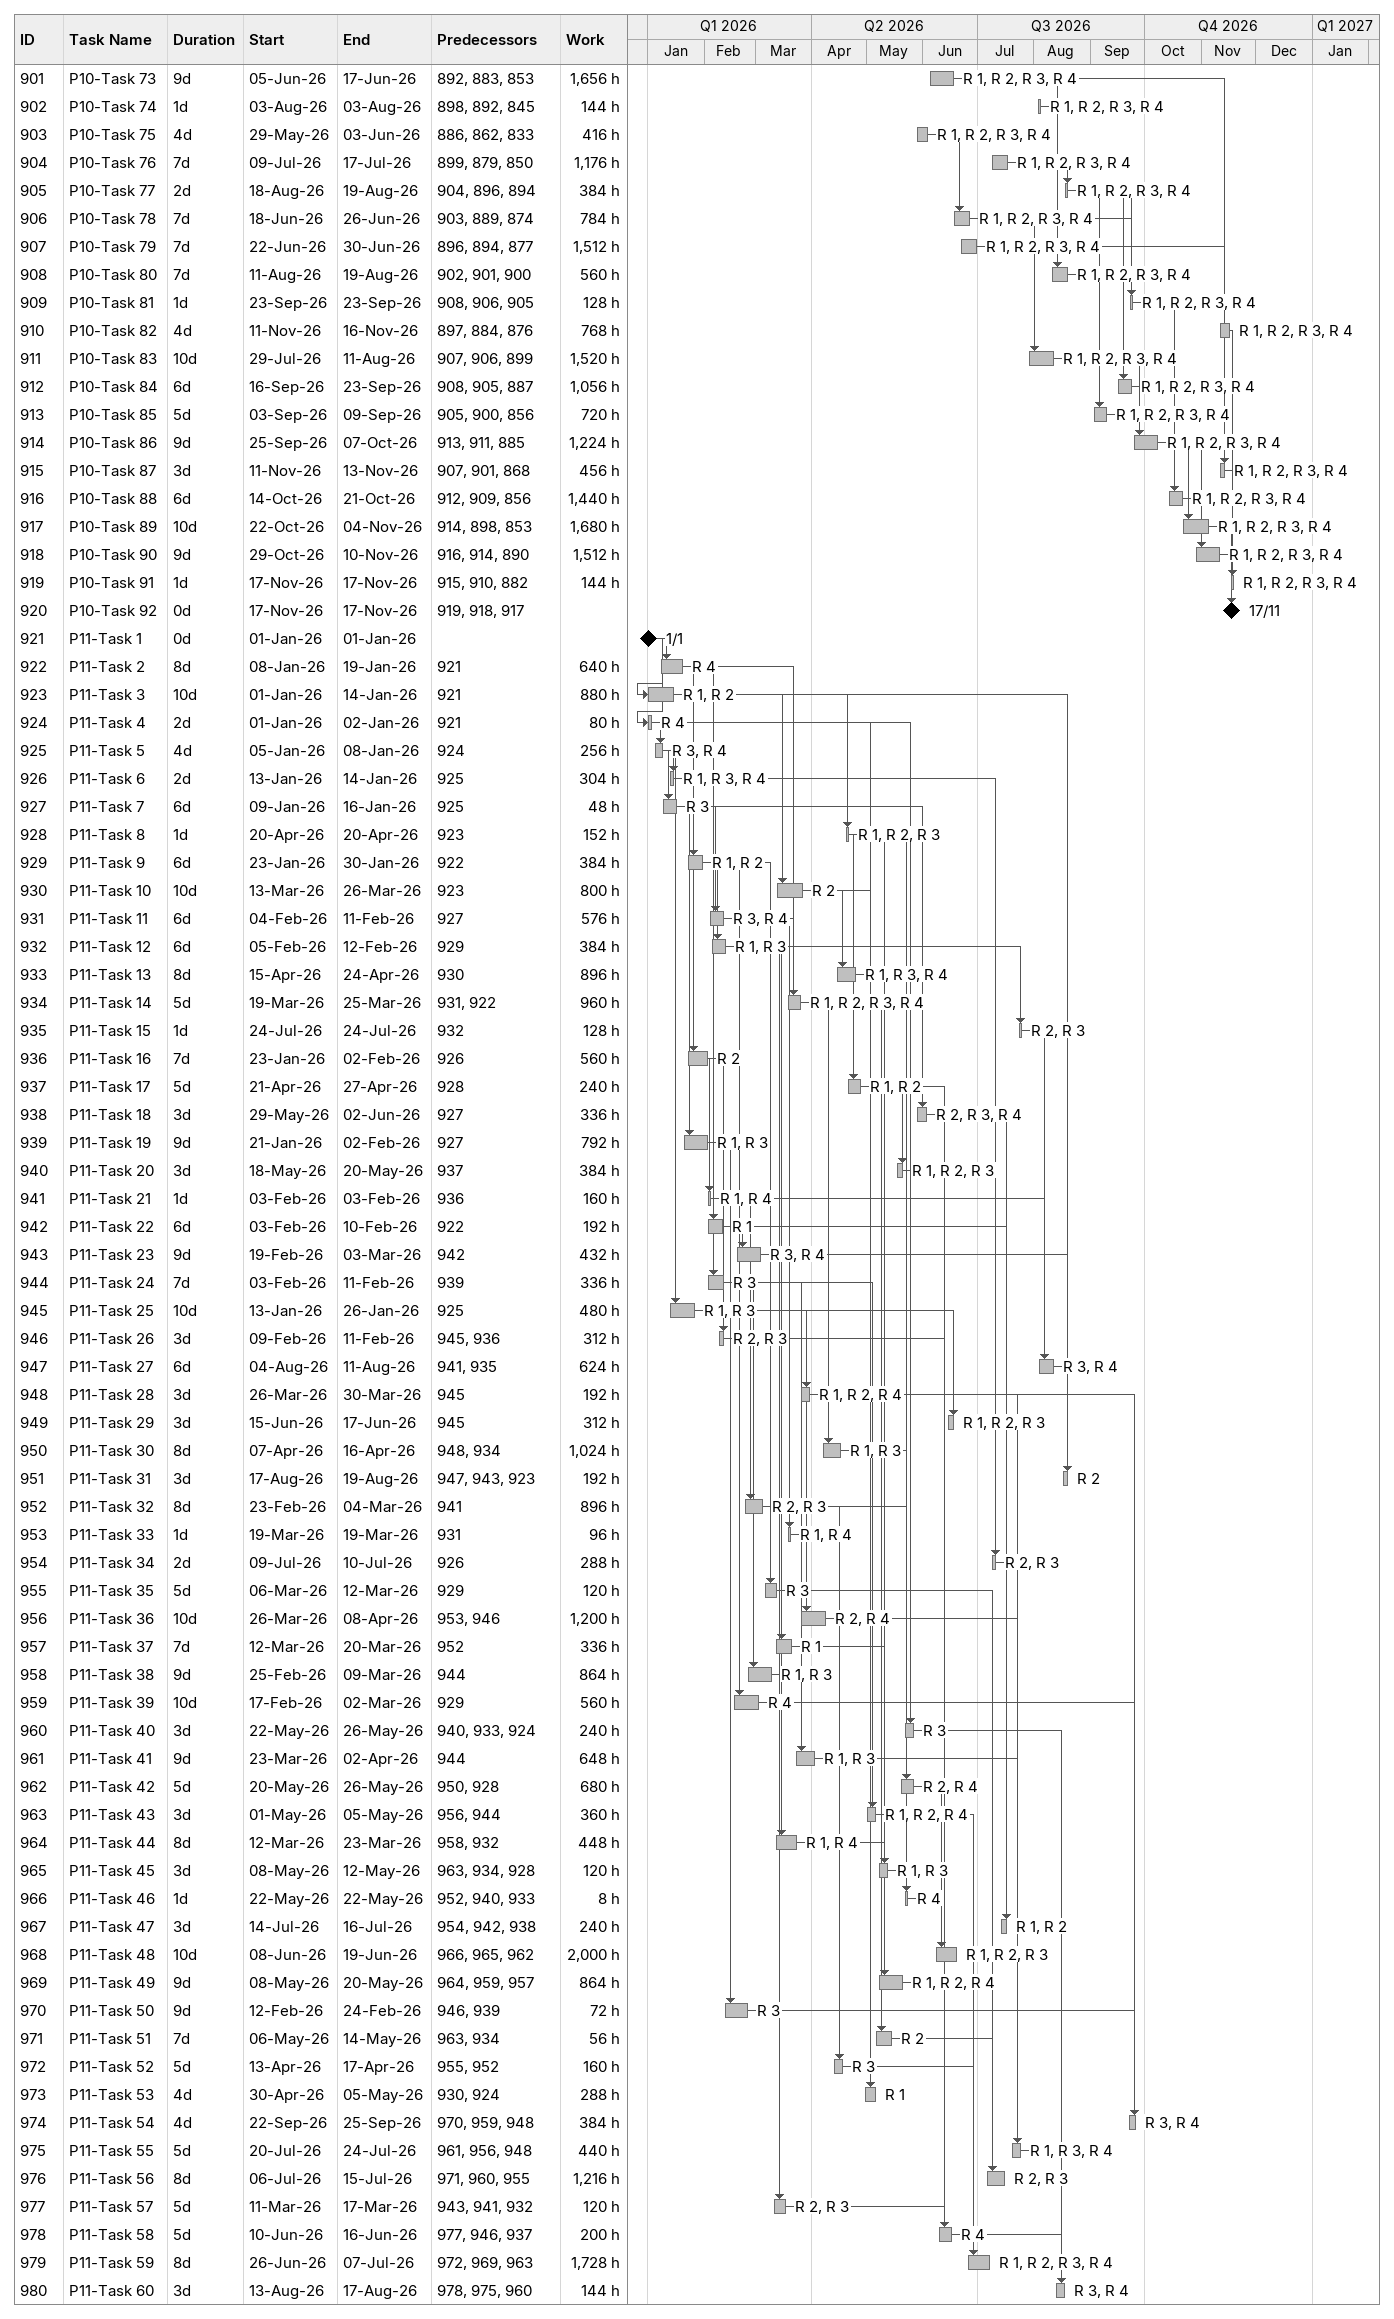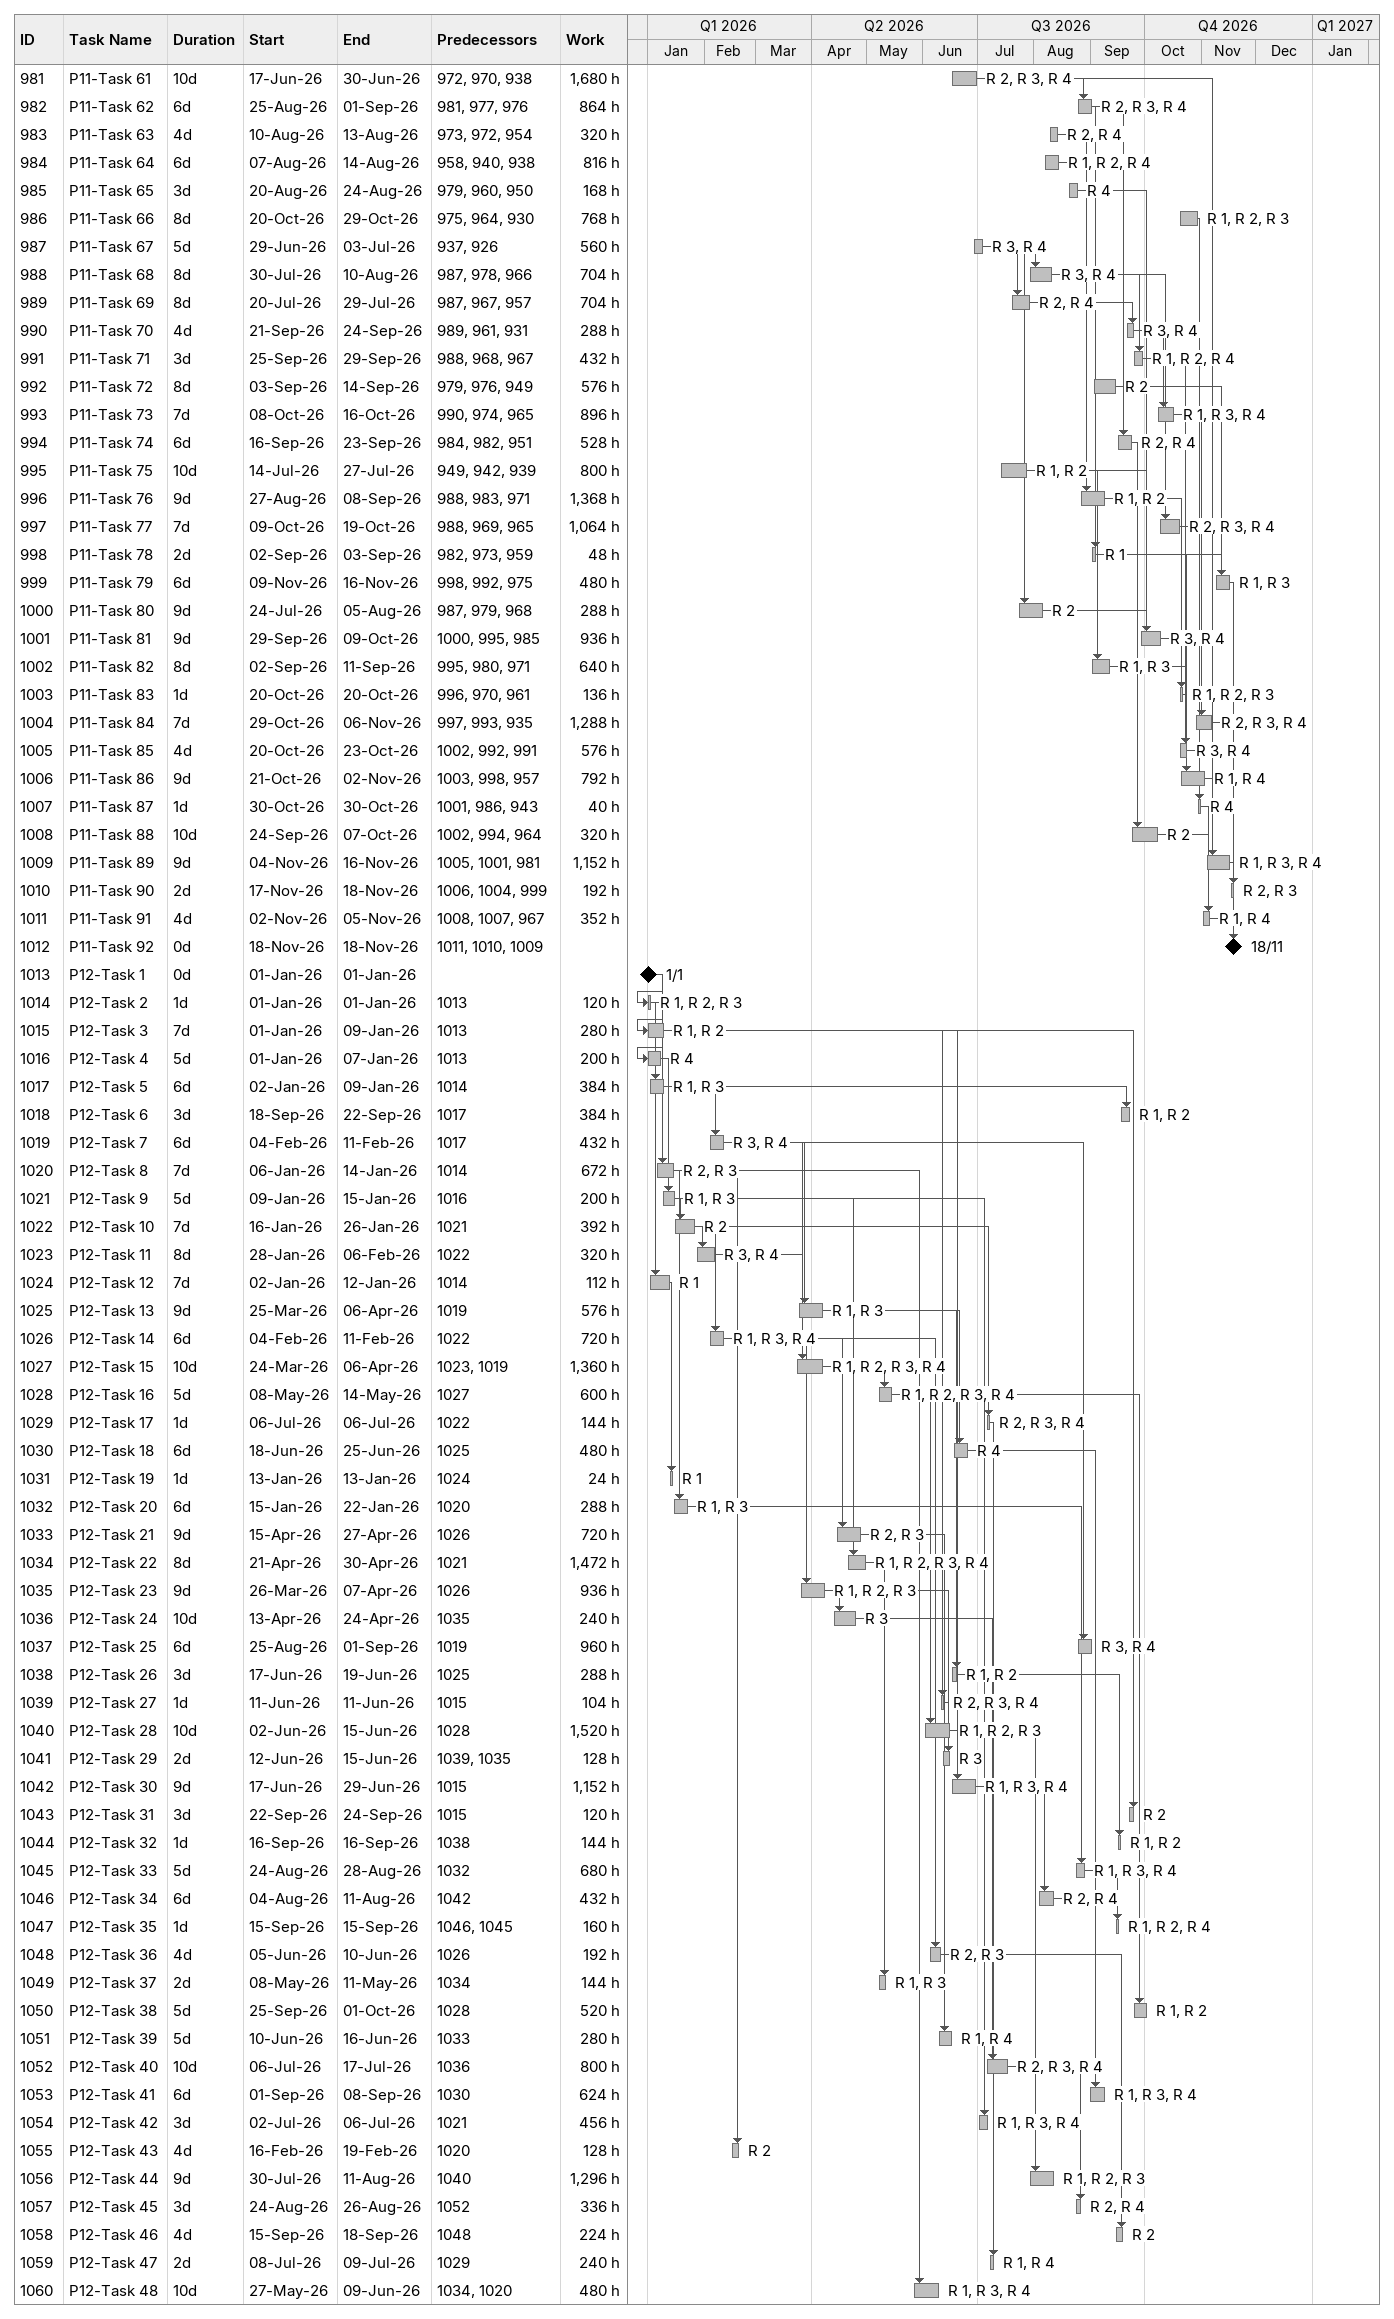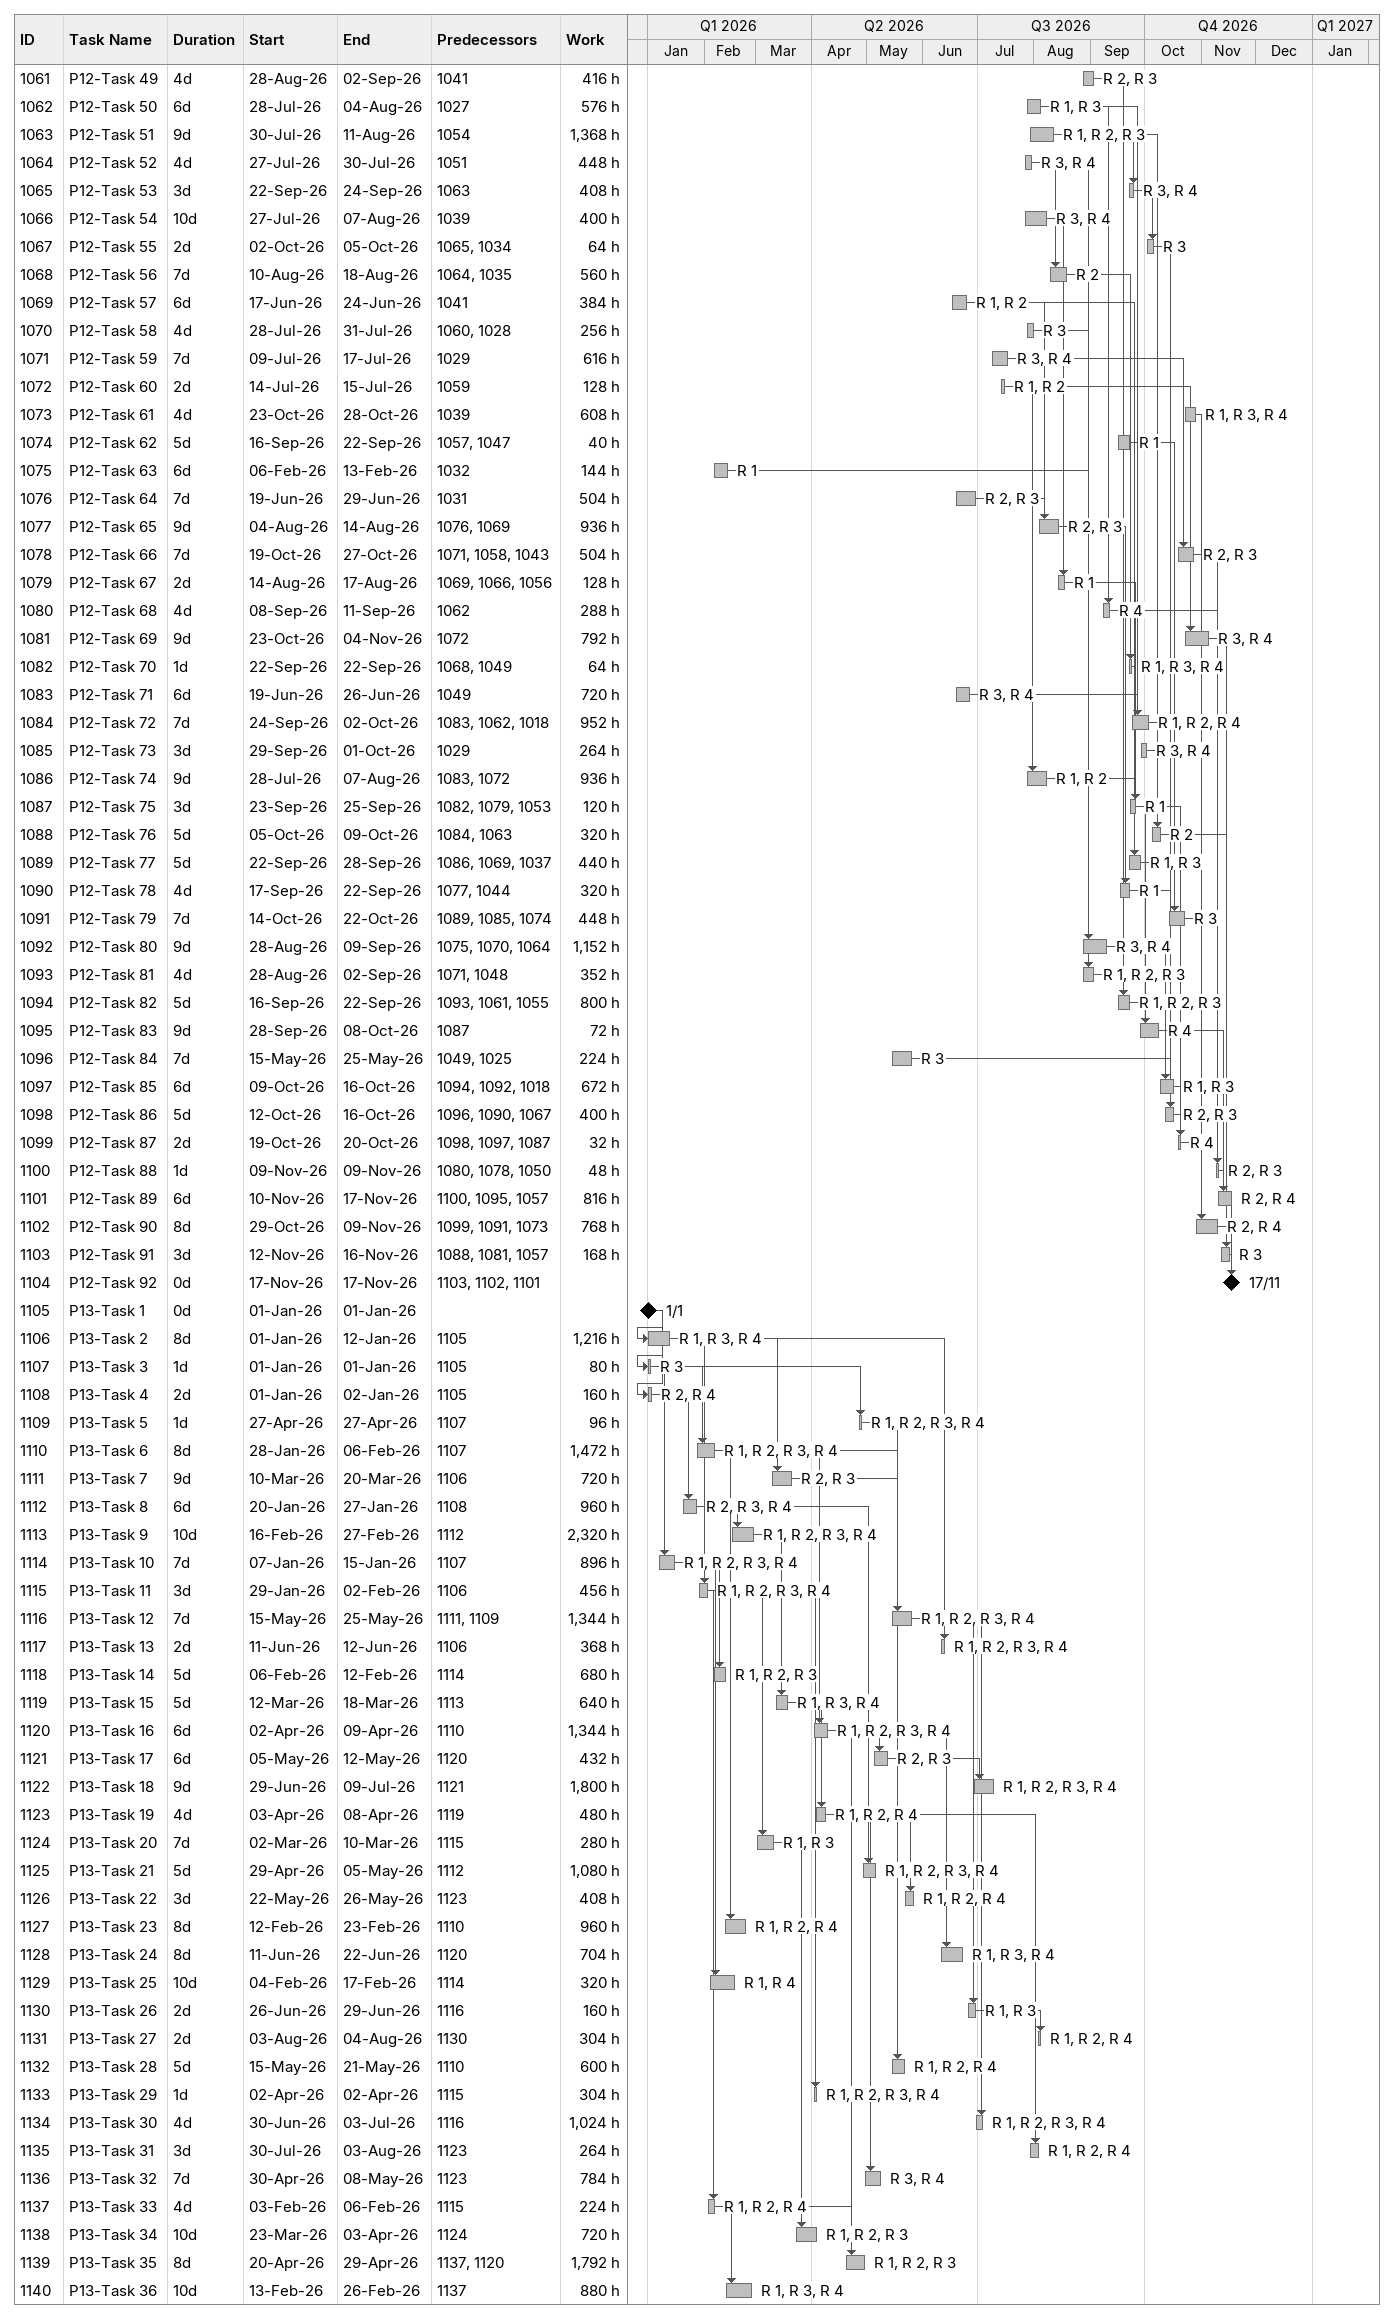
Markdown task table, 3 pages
| ID | Task | Duration | Start | Finish | Predecessors | Resources | Work (h) |
|---|---|---|---|---|---|---|---|
| 901 | P10-Task 73 | 9d | 2026-06-05 | 2026-06-17 | 892, 883, 853 | R 1, R 2, R 3, R 4 | 1656 |
| 902 | P10-Task 74 | 1d | 2026-08-03 | 2026-08-03 | 898, 892, 845 | R 1, R 2, R 3, R 4 | 144 |
| 903 | P10-Task 75 | 4d | 2026-05-29 | 2026-06-03 | 886, 862, 833 | R 1, R 2, R 3, R 4 | 416 |
| 904 | P10-Task 76 | 7d | 2026-07-09 | 2026-07-17 | 899, 879, 850 | R 1, R 2, R 3, R 4 | 1176 |
| 905 | P10-Task 77 | 2d | 2026-08-18 | 2026-08-19 | 904, 896, 894 | R 1, R 2, R 3, R 4 | 384 |
| 906 | P10-Task 78 | 7d | 2026-06-18 | 2026-06-26 | 903, 889, 874 | R 1, R 2, R 3, R 4 | 784 |
| 907 | P10-Task 79 | 7d | 2026-06-22 | 2026-06-30 | 896, 894, 877 | R 1, R 2, R 3, R 4 | 1512 |
| 908 | P10-Task 80 | 7d | 2026-08-11 | 2026-08-19 | 902, 901, 900 | R 1, R 2, R 3, R 4 | 560 |
| 909 | P10-Task 81 | 1d | 2026-09-23 | 2026-09-23 | 908, 906, 905 | R 1, R 2, R 3, R 4 | 128 |
| 910 | P10-Task 82 | 4d | 2026-11-11 | 2026-11-16 | 897, 884, 876 | R 1, R 2, R 3, R 4 | 768 |
| 911 | P10-Task 83 | 10d | 2026-07-29 | 2026-08-11 | 907, 906, 899 | R 1, R 2, R 3, R 4 | 1520 |
| 912 | P10-Task 84 | 6d | 2026-09-16 | 2026-09-23 | 908, 905, 887 | R 1, R 2, R 3, R 4 | 1056 |
| 913 | P10-Task 85 | 5d | 2026-09-03 | 2026-09-09 | 905, 900, 856 | R 1, R 2, R 3, R 4 | 720 |
| 914 | P10-Task 86 | 9d | 2026-09-25 | 2026-10-07 | 913, 911, 885 | R 1, R 2, R 3, R 4 | 1224 |
| 915 | P10-Task 87 | 3d | 2026-11-11 | 2026-11-13 | 907, 901, 868 | R 1, R 2, R 3, R 4 | 456 |
| 916 | P10-Task 88 | 6d | 2026-10-14 | 2026-10-21 | 912, 909, 856 | R 1, R 2, R 3, R 4 | 1440 |
| 917 | P10-Task 89 | 10d | 2026-10-22 | 2026-11-04 | 914, 898, 853 | R 1, R 2, R 3, R 4 | 1680 |
| 918 | P10-Task 90 | 9d | 2026-10-29 | 2026-11-10 | 916, 914, 890 | R 1, R 2, R 3, R 4 | 1512 |
| 919 | P10-Task 91 | 1d | 2026-11-17 | 2026-11-17 | 915, 910, 882 | R 1, R 2, R 3, R 4 | 144 |
| 920 | P10-Task 92 | 0d | 2026-11-17 | 2026-11-17 | 919, 918, 917 |  |  |
| 921 | P11-Task 1 | 0d | 2026-01-01 | 2026-01-01 |  |  |  |
| 922 | P11-Task 2 | 8d | 2026-01-08 | 2026-01-19 | 921 | R 4 | 640 |
| 923 | P11-Task 3 | 10d | 2026-01-01 | 2026-01-14 | 921 | R 1, R 2 | 880 |
| 924 | P11-Task 4 | 2d | 2026-01-01 | 2026-01-02 | 921 | R 4 | 80 |
| 925 | P11-Task 5 | 4d | 2026-01-05 | 2026-01-08 | 924 | R 3, R 4 | 256 |
| 926 | P11-Task 6 | 2d | 2026-01-13 | 2026-01-14 | 925 | R 1, R 3, R 4 | 304 |
| 927 | P11-Task 7 | 6d | 2026-01-09 | 2026-01-16 | 925 | R 3 | 48 |
| 928 | P11-Task 8 | 1d | 2026-04-20 | 2026-04-20 | 923 | R 1, R 2, R 3 | 152 |
| 929 | P11-Task 9 | 6d | 2026-01-23 | 2026-01-30 | 922 | R 1, R 2 | 384 |
| 930 | P11-Task 10 | 10d | 2026-03-13 | 2026-03-26 | 923 | R 2 | 800 |
| 931 | P11-Task 11 | 6d | 2026-02-04 | 2026-02-11 | 927 | R 3, R 4 | 576 |
| 932 | P11-Task 12 | 6d | 2026-02-05 | 2026-02-12 | 929 | R 1, R 3 | 384 |
| 933 | P11-Task 13 | 8d | 2026-04-15 | 2026-04-24 | 930 | R 1, R 3, R 4 | 896 |
| 934 | P11-Task 14 | 5d | 2026-03-19 | 2026-03-25 | 931, 922 | R 1, R 2, R 3, R 4 | 960 |
| 935 | P11-Task 15 | 1d | 2026-07-24 | 2026-07-24 | 932 | R 2, R 3 | 128 |
| 936 | P11-Task 16 | 7d | 2026-01-23 | 2026-02-02 | 926 | R 2 | 560 |
| 937 | P11-Task 17 | 5d | 2026-04-21 | 2026-04-27 | 928 | R 1, R 2 | 240 |
| 938 | P11-Task 18 | 3d | 2026-05-29 | 2026-06-02 | 927 | R 2, R 3, R 4 | 336 |
| 939 | P11-Task 19 | 9d | 2026-01-21 | 2026-02-02 | 927 | R 1, R 3 | 792 |
| 940 | P11-Task 20 | 3d | 2026-05-18 | 2026-05-20 | 937 | R 1, R 2, R 3 | 384 |
| 941 | P11-Task 21 | 1d | 2026-02-03 | 2026-02-03 | 936 | R 1, R 4 | 160 |
| 942 | P11-Task 22 | 6d | 2026-02-03 | 2026-02-10 | 922 | R 1 | 192 |
| 943 | P11-Task 23 | 9d | 2026-02-19 | 2026-03-03 | 942 | R 3, R 4 | 432 |
| 944 | P11-Task 24 | 7d | 2026-02-03 | 2026-02-11 | 939 | R 3 | 336 |
| 945 | P11-Task 25 | 10d | 2026-01-13 | 2026-01-26 | 925 | R 1, R 3 | 480 |
| 946 | P11-Task 26 | 3d | 2026-02-09 | 2026-02-11 | 945, 936 | R 2, R 3 | 312 |
| 947 | P11-Task 27 | 6d | 2026-08-04 | 2026-08-11 | 941, 935 | R 3, R 4 | 624 |
| 948 | P11-Task 28 | 3d | 2026-03-26 | 2026-03-30 | 945 | R 1, R 2, R 4 | 192 |
| 949 | P11-Task 29 | 3d | 2026-06-15 | 2026-06-17 | 945 | R 1, R 2, R 3 | 312 |
| 950 | P11-Task 30 | 8d | 2026-04-07 | 2026-04-16 | 948, 934 | R 1, R 3 | 1024 |
| 951 | P11-Task 31 | 3d | 2026-08-17 | 2026-08-19 | 947, 943, 923 | R 2 | 192 |
| 952 | P11-Task 32 | 8d | 2026-02-23 | 2026-03-04 | 941 | R 2, R 3 | 896 |
| 953 | P11-Task 33 | 1d | 2026-03-19 | 2026-03-19 | 931 | R 1, R 4 | 96 |
| 954 | P11-Task 34 | 2d | 2026-07-09 | 2026-07-10 | 926 | R 2, R 3 | 288 |
| 955 | P11-Task 35 | 5d | 2026-03-06 | 2026-03-12 | 929 | R 3 | 120 |
| 956 | P11-Task 36 | 10d | 2026-03-26 | 2026-04-08 | 953, 946 | R 2, R 4 | 1200 |
| 957 | P11-Task 37 | 7d | 2026-03-12 | 2026-03-20 | 952 | R 1 | 336 |
| 958 | P11-Task 38 | 9d | 2026-02-25 | 2026-03-09 | 944 | R 1, R 3 | 864 |
| 959 | P11-Task 39 | 10d | 2026-02-17 | 2026-03-02 | 929 | R 4 | 560 |
| 960 | P11-Task 40 | 3d | 2026-05-22 | 2026-05-26 | 940, 933, 924 | R 3 | 240 |
| 961 | P11-Task 41 | 9d | 2026-03-23 | 2026-04-02 | 944 | R 1, R 3 | 648 |
| 962 | P11-Task 42 | 5d | 2026-05-20 | 2026-05-26 | 950, 928 | R 2, R 4 | 680 |
| 963 | P11-Task 43 | 3d | 2026-05-01 | 2026-05-05 | 956, 944 | R 1, R 2, R 4 | 360 |
| 964 | P11-Task 44 | 8d | 2026-03-12 | 2026-03-23 | 958, 932 | R 1, R 4 | 448 |
| 965 | P11-Task 45 | 3d | 2026-05-08 | 2026-05-12 | 963, 934, 928 | R 1, R 3 | 120 |
| 966 | P11-Task 46 | 1d | 2026-05-22 | 2026-05-22 | 952, 940, 933 | R 4 | 8 |
| 967 | P11-Task 47 | 3d | 2026-07-14 | 2026-07-16 | 954, 942, 938 | R 1, R 2 | 240 |
| 968 | P11-Task 48 | 10d | 2026-06-08 | 2026-06-19 | 966, 965, 962 | R 1, R 2, R 3 | 2000 |
| 969 | P11-Task 49 | 9d | 2026-05-08 | 2026-05-20 | 964, 959, 957 | R 1, R 2, R 4 | 864 |
| 970 | P11-Task 50 | 9d | 2026-02-12 | 2026-02-24 | 946, 939 | R 3 | 72 |
| 971 | P11-Task 51 | 7d | 2026-05-06 | 2026-05-14 | 963, 934 | R 2 | 56 |
| 972 | P11-Task 52 | 5d | 2026-04-13 | 2026-04-17 | 955, 952 | R 3 | 160 |
| 973 | P11-Task 53 | 4d | 2026-04-30 | 2026-05-05 | 930, 924 | R 1 | 288 |
| 974 | P11-Task 54 | 4d | 2026-09-22 | 2026-09-25 | 970, 959, 948 | R 3, R 4 | 384 |
| 975 | P11-Task 55 | 5d | 2026-07-20 | 2026-07-24 | 961, 956, 948 | R 1, R 3, R 4 | 440 |
| 976 | P11-Task 56 | 8d | 2026-07-06 | 2026-07-15 | 971, 960, 955 | R 2, R 3 | 1216 |
| 977 | P11-Task 57 | 5d | 2026-03-11 | 2026-03-17 | 943, 941, 932 | R 2, R 3 | 120 |
| 978 | P11-Task 58 | 5d | 2026-06-10 | 2026-06-16 | 977, 946, 937 | R 4 | 200 |
| 979 | P11-Task 59 | 8d | 2026-06-26 | 2026-07-07 | 972, 969, 963 | R 1, R 2, R 3, R 4 | 1728 |
| 980 | P11-Task 60 | 3d | 2026-08-13 | 2026-08-17 | 978, 975, 960 | R 3, R 4 | 144 |
| 981 | P11-Task 61 | 10d | 2026-06-17 | 2026-06-30 | 972, 970, 938 | R 2, R 3, R 4 | 1680 |
| 982 | P11-Task 62 | 6d | 2026-08-25 | 2026-09-01 | 981, 977, 976 | R 2, R 3, R 4 | 864 |
| 983 | P11-Task 63 | 4d | 2026-08-10 | 2026-08-13 | 973, 972, 954 | R 2, R 4 | 320 |
| 984 | P11-Task 64 | 6d | 2026-08-07 | 2026-08-14 | 958, 940, 938 | R 1, R 2, R 4 | 816 |
| 985 | P11-Task 65 | 3d | 2026-08-20 | 2026-08-24 | 979, 960, 950 | R 4 | 168 |
| 986 | P11-Task 66 | 8d | 2026-10-20 | 2026-10-29 | 975, 964, 930 | R 1, R 2, R 3 | 768 |
| 987 | P11-Task 67 | 5d | 2026-06-29 | 2026-07-03 | 937, 926 | R 3, R 4 | 560 |
| 988 | P11-Task 68 | 8d | 2026-07-30 | 2026-08-10 | 987, 978, 966 | R 3, R 4 | 704 |
| 989 | P11-Task 69 | 8d | 2026-07-20 | 2026-07-29 | 987, 967, 957 | R 2, R 4 | 704 |
| 990 | P11-Task 70 | 4d | 2026-09-21 | 2026-09-24 | 989, 961, 931 | R 3, R 4 | 288 |
| 991 | P11-Task 71 | 3d | 2026-09-25 | 2026-09-29 | 988, 968, 967 | R 1, R 2, R 4 | 432 |
| 992 | P11-Task 72 | 8d | 2026-09-03 | 2026-09-14 | 979, 976, 949 | R 2 | 576 |
| 993 | P11-Task 73 | 7d | 2026-10-08 | 2026-10-16 | 990, 974, 965 | R 1, R 3, R 4 | 896 |
| 994 | P11-Task 74 | 6d | 2026-09-16 | 2026-09-23 | 984, 982, 951 | R 2, R 4 | 528 |
| 995 | P11-Task 75 | 10d | 2026-07-14 | 2026-07-27 | 949, 942, 939 | R 1, R 2 | 800 |
| 996 | P11-Task 76 | 9d | 2026-08-27 | 2026-09-08 | 988, 983, 971 | R 1, R 2 | 1368 |
| 997 | P11-Task 77 | 7d | 2026-10-09 | 2026-10-19 | 988, 969, 965 | R 2, R 3, R 4 | 1064 |
| 998 | P11-Task 78 | 2d | 2026-09-02 | 2026-09-03 | 982, 973, 959 | R 1 | 48 |
| 999 | P11-Task 79 | 6d | 2026-11-09 | 2026-11-16 | 998, 992, 975 | R 1, R 3 | 480 |
| 1000 | P11-Task 80 | 9d | 2026-07-24 | 2026-08-05 | 987, 979, 968 | R 2 | 288 |
| 1001 | P11-Task 81 | 9d | 2026-09-29 | 2026-10-09 | 1000, 995, 985 | R 3, R 4 | 936 |
| 1002 | P11-Task 82 | 8d | 2026-09-02 | 2026-09-11 | 995, 980, 971 | R 1, R 3 | 640 |
| 1003 | P11-Task 83 | 1d | 2026-10-20 | 2026-10-20 | 996, 970, 961 | R 1, R 2, R 3 | 136 |
| 1004 | P11-Task 84 | 7d | 2026-10-29 | 2026-11-06 | 997, 993, 935 | R 2, R 3, R 4 | 1288 |
| 1005 | P11-Task 85 | 4d | 2026-10-20 | 2026-10-23 | 1002, 992, 991 | R 3, R 4 | 576 |
| 1006 | P11-Task 86 | 9d | 2026-10-21 | 2026-11-02 | 1003, 998, 957 | R 1, R 4 | 792 |
| 1007 | P11-Task 87 | 1d | 2026-10-30 | 2026-10-30 | 1001, 986, 943 | R 4 | 40 |
| 1008 | P11-Task 88 | 10d | 2026-09-24 | 2026-10-07 | 1002, 994, 964 | R 2 | 320 |
| 1009 | P11-Task 89 | 9d | 2026-11-04 | 2026-11-16 | 1005, 1001, 981 | R 1, R 3, R 4 | 1152 |
| 1010 | P11-Task 90 | 2d | 2026-11-17 | 2026-11-18 | 1006, 1004, 999 | R 2, R 3 | 192 |
| 1011 | P11-Task 91 | 4d | 2026-11-02 | 2026-11-05 | 1008, 1007, 967 | R 1, R 4 | 352 |
| 1012 | P11-Task 92 | 0d | 2026-11-18 | 2026-11-18 | 1011, 1010, 1009 |  |  |
| 1013 | P12-Task 1 | 0d | 2026-01-01 | 2026-01-01 |  |  |  |
| 1014 | P12-Task 2 | 1d | 2026-01-01 | 2026-01-01 | 1013 | R 1, R 2, R 3 | 120 |
| 1015 | P12-Task 3 | 7d | 2026-01-01 | 2026-01-09 | 1013 | R 1, R 2 | 280 |
| 1016 | P12-Task 4 | 5d | 2026-01-01 | 2026-01-07 | 1013 | R 4 | 200 |
| 1017 | P12-Task 5 | 6d | 2026-01-02 | 2026-01-09 | 1014 | R 1, R 3 | 384 |
| 1018 | P12-Task 6 | 3d | 2026-09-18 | 2026-09-22 | 1017 | R 1, R 2 | 384 |
| 1019 | P12-Task 7 | 6d | 2026-02-04 | 2026-02-11 | 1017 | R 3, R 4 | 432 |
| 1020 | P12-Task 8 | 7d | 2026-01-06 | 2026-01-14 | 1014 | R 2, R 3 | 672 |
| 1021 | P12-Task 9 | 5d | 2026-01-09 | 2026-01-15 | 1016 | R 1, R 3 | 200 |
| 1022 | P12-Task 10 | 7d | 2026-01-16 | 2026-01-26 | 1021 | R 2 | 392 |
| 1023 | P12-Task 11 | 8d | 2026-01-28 | 2026-02-06 | 1022 | R 3, R 4 | 320 |
| 1024 | P12-Task 12 | 7d | 2026-01-02 | 2026-01-12 | 1014 | R 1 | 112 |
| 1025 | P12-Task 13 | 9d | 2026-03-25 | 2026-04-06 | 1019 | R 1, R 3 | 576 |
| 1026 | P12-Task 14 | 6d | 2026-02-04 | 2026-02-11 | 1022 | R 1, R 3, R 4 | 720 |
| 1027 | P12-Task 15 | 10d | 2026-03-24 | 2026-04-06 | 1023, 1019 | R 1, R 2, R 3, R 4 | 1360 |
| 1028 | P12-Task 16 | 5d | 2026-05-08 | 2026-05-14 | 1027 | R 1, R 2, R 3, R 4 | 600 |
| 1029 | P12-Task 17 | 1d | 2026-07-06 | 2026-07-06 | 1022 | R 2, R 3, R 4 | 144 |
| 1030 | P12-Task 18 | 6d | 2026-06-18 | 2026-06-25 | 1025 | R 4 | 480 |
| 1031 | P12-Task 19 | 1d | 2026-01-13 | 2026-01-13 | 1024 | R 1 | 24 |
| 1032 | P12-Task 20 | 6d | 2026-01-15 | 2026-01-22 | 1020 | R 1, R 3 | 288 |
| 1033 | P12-Task 21 | 9d | 2026-04-15 | 2026-04-27 | 1026 | R 2, R 3 | 720 |
| 1034 | P12-Task 22 | 8d | 2026-04-21 | 2026-04-30 | 1021 | R 1, R 2, R 3, R 4 | 1472 |
| 1035 | P12-Task 23 | 9d | 2026-03-26 | 2026-04-07 | 1026 | R 1, R 2, R 3 | 936 |
| 1036 | P12-Task 24 | 10d | 2026-04-13 | 2026-04-24 | 1035 | R 3 | 240 |
| 1037 | P12-Task 25 | 6d | 2026-08-25 | 2026-09-01 | 1019 | R 3, R 4 | 960 |
| 1038 | P12-Task 26 | 3d | 2026-06-17 | 2026-06-19 | 1025 | R 1, R 2 | 288 |
| 1039 | P12-Task 27 | 1d | 2026-06-11 | 2026-06-11 | 1015 | R 2, R 3, R 4 | 104 |
| 1040 | P12-Task 28 | 10d | 2026-06-02 | 2026-06-15 | 1028 | R 1, R 2, R 3 | 1520 |
| 1041 | P12-Task 29 | 2d | 2026-06-12 | 2026-06-15 | 1039, 1035 | R 3 | 128 |
| 1042 | P12-Task 30 | 9d | 2026-06-17 | 2026-06-29 | 1015 | R 1, R 3, R 4 | 1152 |
| 1043 | P12-Task 31 | 3d | 2026-09-22 | 2026-09-24 | 1015 | R 2 | 120 |
| 1044 | P12-Task 32 | 1d | 2026-09-16 | 2026-09-16 | 1038 | R 1, R 2 | 144 |
| 1045 | P12-Task 33 | 5d | 2026-08-24 | 2026-08-28 | 1032 | R 1, R 3, R 4 | 680 |
| 1046 | P12-Task 34 | 6d | 2026-08-04 | 2026-08-11 | 1042 | R 2, R 4 | 432 |
| 1047 | P12-Task 35 | 1d | 2026-09-15 | 2026-09-15 | 1046, 1045 | R 1, R 2, R 4 | 160 |
| 1048 | P12-Task 36 | 4d | 2026-06-05 | 2026-06-10 | 1026 | R 2, R 3 | 192 |
| 1049 | P12-Task 37 | 2d | 2026-05-08 | 2026-05-11 | 1034 | R 1, R 3 | 144 |
| 1050 | P12-Task 38 | 5d | 2026-09-25 | 2026-10-01 | 1028 | R 1, R 2 | 520 |
| 1051 | P12-Task 39 | 5d | 2026-06-10 | 2026-06-16 | 1033 | R 1, R 4 | 280 |
| 1052 | P12-Task 40 | 10d | 2026-07-06 | 2026-07-17 | 1036 | R 2, R 3, R 4 | 800 |
| 1053 | P12-Task 41 | 6d | 2026-09-01 | 2026-09-08 | 1030 | R 1, R 3, R 4 | 624 |
| 1054 | P12-Task 42 | 3d | 2026-07-02 | 2026-07-06 | 1021 | R 1, R 3, R 4 | 456 |
| 1055 | P12-Task 43 | 4d | 2026-02-16 | 2026-02-19 | 1020 | R 2 | 128 |
| 1056 | P12-Task 44 | 9d | 2026-07-30 | 2026-08-11 | 1040 | R 1, R 2, R 3 | 1296 |
| 1057 | P12-Task 45 | 3d | 2026-08-24 | 2026-08-26 | 1052 | R 2, R 4 | 336 |
| 1058 | P12-Task 46 | 4d | 2026-09-15 | 2026-09-18 | 1048 | R 2 | 224 |
| 1059 | P12-Task 47 | 2d | 2026-07-08 | 2026-07-09 | 1029 | R 1, R 4 | 240 |
| 1060 | P12-Task 48 | 10d | 2026-05-27 | 2026-06-09 | 1034, 1020 | R 1, R 3, R 4 | 480 |
| 1061 | P12-Task 49 | 4d | 2026-08-28 | 2026-09-02 | 1041 | R 2, R 3 | 416 |
| 1062 | P12-Task 50 | 6d | 2026-07-28 | 2026-08-04 | 1027 | R 1, R 3 | 576 |
| 1063 | P12-Task 51 | 9d | 2026-07-30 | 2026-08-11 | 1054 | R 1, R 2, R 3 | 1368 |
| 1064 | P12-Task 52 | 4d | 2026-07-27 | 2026-07-30 | 1051 | R 3, R 4 | 448 |
| 1065 | P12-Task 53 | 3d | 2026-09-22 | 2026-09-24 | 1063 | R 3, R 4 | 408 |
| 1066 | P12-Task 54 | 10d | 2026-07-27 | 2026-08-07 | 1039 | R 3, R 4 | 400 |
| 1067 | P12-Task 55 | 2d | 2026-10-02 | 2026-10-05 | 1065, 1034 | R 3 | 64 |
| 1068 | P12-Task 56 | 7d | 2026-08-10 | 2026-08-18 | 1064, 1035 | R 2 | 560 |
| 1069 | P12-Task 57 | 6d | 2026-06-17 | 2026-06-24 | 1041 | R 1, R 2 | 384 |
| 1070 | P12-Task 58 | 4d | 2026-07-28 | 2026-07-31 | 1060, 1028 | R 3 | 256 |
| 1071 | P12-Task 59 | 7d | 2026-07-09 | 2026-07-17 | 1029 | R 3, R 4 | 616 |
| 1072 | P12-Task 60 | 2d | 2026-07-14 | 2026-07-15 | 1059 | R 1, R 2 | 128 |
| 1073 | P12-Task 61 | 4d | 2026-10-23 | 2026-10-28 | 1039 | R 1, R 3, R 4 | 608 |
| 1074 | P12-Task 62 | 5d | 2026-09-16 | 2026-09-22 | 1057, 1047 | R 1 | 40 |
| 1075 | P12-Task 63 | 6d | 2026-02-06 | 2026-02-13 | 1032 | R 1 | 144 |
| 1076 | P12-Task 64 | 7d | 2026-06-19 | 2026-06-29 | 1031 | R 2, R 3 | 504 |
| 1077 | P12-Task 65 | 9d | 2026-08-04 | 2026-08-14 | 1076, 1069 | R 2, R 3 | 936 |
| 1078 | P12-Task 66 | 7d | 2026-10-19 | 2026-10-27 | 1071, 1058, 1043 | R 2, R 3 | 504 |
| 1079 | P12-Task 67 | 2d | 2026-08-14 | 2026-08-17 | 1069, 1066, 1056 | R 1 | 128 |
| 1080 | P12-Task 68 | 4d | 2026-09-08 | 2026-09-11 | 1062 | R 4 | 288 |
| 1081 | P12-Task 69 | 9d | 2026-10-23 | 2026-11-04 | 1072 | R 3, R 4 | 792 |
| 1082 | P12-Task 70 | 1d | 2026-09-22 | 2026-09-22 | 1068, 1049 | R 1, R 3, R 4 | 64 |
| 1083 | P12-Task 71 | 6d | 2026-06-19 | 2026-06-26 | 1049 | R 3, R 4 | 720 |
| 1084 | P12-Task 72 | 7d | 2026-09-24 | 2026-10-02 | 1083, 1062, 1018 | R 1, R 2, R 4 | 952 |
| 1085 | P12-Task 73 | 3d | 2026-09-29 | 2026-10-01 | 1029 | R 3, R 4 | 264 |
| 1086 | P12-Task 74 | 9d | 2026-07-28 | 2026-08-07 | 1083, 1072 | R 1, R 2 | 936 |
| 1087 | P12-Task 75 | 3d | 2026-09-23 | 2026-09-25 | 1082, 1079, 1053 | R 1 | 120 |
| 1088 | P12-Task 76 | 5d | 2026-10-05 | 2026-10-09 | 1084, 1063 | R 2 | 320 |
| 1089 | P12-Task 77 | 5d | 2026-09-22 | 2026-09-28 | 1086, 1069, 1037 | R 1, R 3 | 440 |
| 1090 | P12-Task 78 | 4d | 2026-09-17 | 2026-09-22 | 1077, 1044 | R 1 | 320 |
| 1091 | P12-Task 79 | 7d | 2026-10-14 | 2026-10-22 | 1089, 1085, 1074 | R 3 | 448 |
| 1092 | P12-Task 80 | 9d | 2026-08-28 | 2026-09-09 | 1075, 1070, 1064 | R 3, R 4 | 1152 |
| 1093 | P12-Task 81 | 4d | 2026-08-28 | 2026-09-02 | 1071, 1048 | R 1, R 2, R 3 | 352 |
| 1094 | P12-Task 82 | 5d | 2026-09-16 | 2026-09-22 | 1093, 1061, 1055 | R 1, R 2, R 3 | 800 |
| 1095 | P12-Task 83 | 9d | 2026-09-28 | 2026-10-08 | 1087 | R 4 | 72 |
| 1096 | P12-Task 84 | 7d | 2026-05-15 | 2026-05-25 | 1049, 1025 | R 3 | 224 |
| 1097 | P12-Task 85 | 6d | 2026-10-09 | 2026-10-16 | 1094, 1092, 1018 | R 1, R 3 | 672 |
| 1098 | P12-Task 86 | 5d | 2026-10-12 | 2026-10-16 | 1096, 1090, 1067 | R 2, R 3 | 400 |
| 1099 | P12-Task 87 | 2d | 2026-10-19 | 2026-10-20 | 1098, 1097, 1087 | R 4 | 32 |
| 1100 | P12-Task 88 | 1d | 2026-11-09 | 2026-11-09 | 1080, 1078, 1050 | R 2, R 3 | 48 |
| 1101 | P12-Task 89 | 6d | 2026-11-10 | 2026-11-17 | 1100, 1095, 1057 | R 2, R 4 | 816 |
| 1102 | P12-Task 90 | 8d | 2026-10-29 | 2026-11-09 | 1099, 1091, 1073 | R 2, R 4 | 768 |
| 1103 | P12-Task 91 | 3d | 2026-11-12 | 2026-11-16 | 1088, 1081, 1057 | R 3 | 168 |
| 1104 | P12-Task 92 | 0d | 2026-11-17 | 2026-11-17 | 1103, 1102, 1101 |  |  |
| 1105 | P13-Task 1 | 0d | 2026-01-01 | 2026-01-01 |  |  |  |
| 1106 | P13-Task 2 | 8d | 2026-01-01 | 2026-01-12 | 1105 | R 1, R 3, R 4 | 1216 |
| 1107 | P13-Task 3 | 1d | 2026-01-01 | 2026-01-01 | 1105 | R 3 | 80 |
| 1108 | P13-Task 4 | 2d | 2026-01-01 | 2026-01-02 | 1105 | R 2, R 4 | 160 |
| 1109 | P13-Task 5 | 1d | 2026-04-27 | 2026-04-27 | 1107 | R 1, R 2, R 3, R 4 | 96 |
| 1110 | P13-Task 6 | 8d | 2026-01-28 | 2026-02-06 | 1107 | R 1, R 2, R 3, R 4 | 1472 |
| 1111 | P13-Task 7 | 9d | 2026-03-10 | 2026-03-20 | 1106 | R 2, R 3 | 720 |
| 1112 | P13-Task 8 | 6d | 2026-01-20 | 2026-01-27 | 1108 | R 2, R 3, R 4 | 960 |
| 1113 | P13-Task 9 | 10d | 2026-02-16 | 2026-02-27 | 1112 | R 1, R 2, R 3, R 4 | 2320 |
| 1114 | P13-Task 10 | 7d | 2026-01-07 | 2026-01-15 | 1107 | R 1, R 2, R 3, R 4 | 896 |
| 1115 | P13-Task 11 | 3d | 2026-01-29 | 2026-02-02 | 1106 | R 1, R 2, R 3, R 4 | 456 |
| 1116 | P13-Task 12 | 7d | 2026-05-15 | 2026-05-25 | 1111, 1109 | R 1, R 2, R 3, R 4 | 1344 |
| 1117 | P13-Task 13 | 2d | 2026-06-11 | 2026-06-12 | 1106 | R 1, R 2, R 3, R 4 | 368 |
| 1118 | P13-Task 14 | 5d | 2026-02-06 | 2026-02-12 | 1114 | R 1, R 2, R 3 | 680 |
| 1119 | P13-Task 15 | 5d | 2026-03-12 | 2026-03-18 | 1113 | R 1, R 3, R 4 | 640 |
| 1120 | P13-Task 16 | 6d | 2026-04-02 | 2026-04-09 | 1110 | R 1, R 2, R 3, R 4 | 1344 |
| 1121 | P13-Task 17 | 6d | 2026-05-05 | 2026-05-12 | 1120 | R 2, R 3 | 432 |
| 1122 | P13-Task 18 | 9d | 2026-06-29 | 2026-07-09 | 1121 | R 1, R 2, R 3, R 4 | 1800 |
| 1123 | P13-Task 19 | 4d | 2026-04-03 | 2026-04-08 | 1119 | R 1, R 2, R 4 | 480 |
| 1124 | P13-Task 20 | 7d | 2026-03-02 | 2026-03-10 | 1115 | R 1, R 3 | 280 |
| 1125 | P13-Task 21 | 5d | 2026-04-29 | 2026-05-05 | 1112 | R 1, R 2, R 3, R 4 | 1080 |
| 1126 | P13-Task 22 | 3d | 2026-05-22 | 2026-05-26 | 1123 | R 1, R 2, R 4 | 408 |
| 1127 | P13-Task 23 | 8d | 2026-02-12 | 2026-02-23 | 1110 | R 1, R 2, R 4 | 960 |
| 1128 | P13-Task 24 | 8d | 2026-06-11 | 2026-06-22 | 1120 | R 1, R 3, R 4 | 704 |
| 1129 | P13-Task 25 | 10d | 2026-02-04 | 2026-02-17 | 1114 | R 1, R 4 | 320 |
| 1130 | P13-Task 26 | 2d | 2026-06-26 | 2026-06-29 | 1116 | R 1, R 3 | 160 |
| 1131 | P13-Task 27 | 2d | 2026-08-03 | 2026-08-04 | 1130 | R 1, R 2, R 4 | 304 |
| 1132 | P13-Task 28 | 5d | 2026-05-15 | 2026-05-21 | 1110 | R 1, R 2, R 4 | 600 |
| 1133 | P13-Task 29 | 1d | 2026-04-02 | 2026-04-02 | 1115 | R 1, R 2, R 3, R 4 | 304 |
| 1134 | P13-Task 30 | 4d | 2026-06-30 | 2026-07-03 | 1116 | R 1, R 2, R 3, R 4 | 1024 |
| 1135 | P13-Task 31 | 3d | 2026-07-30 | 2026-08-03 | 1123 | R 1, R 2, R 4 | 264 |
| 1136 | P13-Task 32 | 7d | 2026-04-30 | 2026-05-08 | 1123 | R 3, R 4 | 784 |
| 1137 | P13-Task 33 | 4d | 2026-02-03 | 2026-02-06 | 1115 | R 1, R 2, R 4 | 224 |
| 1138 | P13-Task 34 | 10d | 2026-03-23 | 2026-04-03 | 1124 | R 1, R 2, R 3 | 720 |
| 1139 | P13-Task 35 | 8d | 2026-04-20 | 2026-04-29 | 1137, 1120 | R 1, R 2, R 3 | 1792 |
| 1140 | P13-Task 36 | 10d | 2026-02-13 | 2026-02-26 | 1137 | R 1, R 3, R 4 | 880 |
